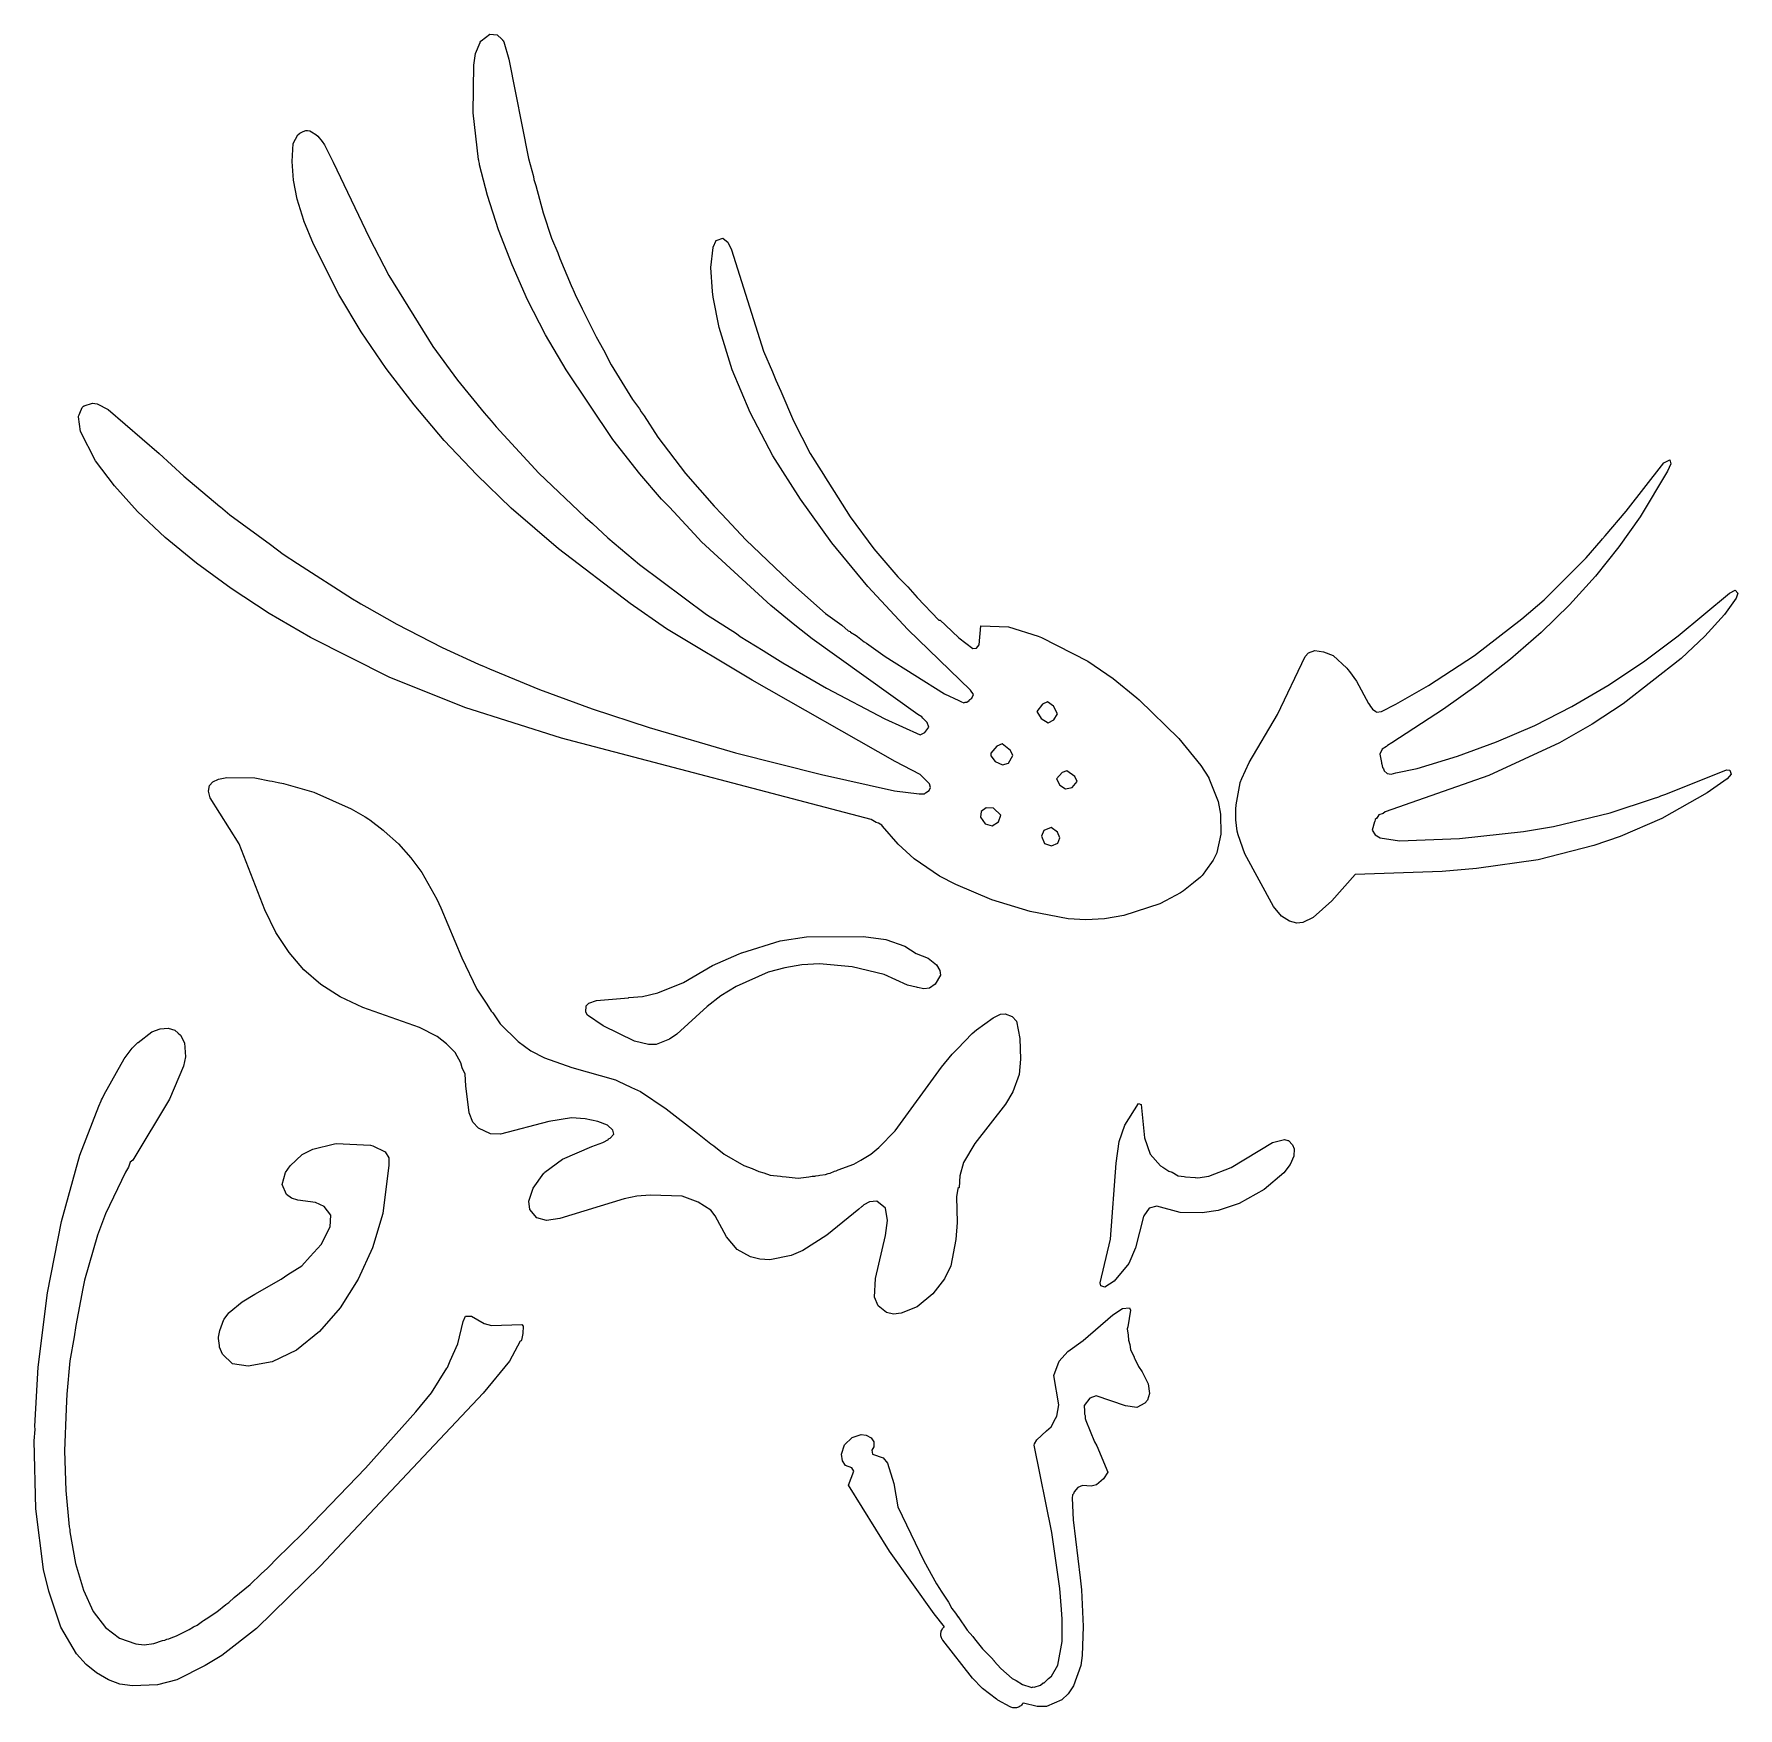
# Model space of a CAD drawing. Header units: millimetres. Extents: x 63 to 276, y 45 to 254.
import ezdxf

# ---------------------------------------------------------------- set-up
doc = ezdxf.new("R2010")
doc.units = ezdxf.units.MM
doc.layers.add('CUT', color=7, linetype='CONTINUOUS')

msp = doc.modelspace()

# ---------------------------------------------------------------- linework, layer by layer
at = {"layer": 'CUT'}
for points in [[(119.6291, 234.0277), (118.6588, 237.8554), (118.6246, 238.0172), (118.5535, 238.3534), (118.5479, 238.3798), (118.5194, 238.5145), (117.8359, 244.3412), (117.9306, 250.2673), (118.1549, 251.745), (118.738, 253.1316), (118.739, 253.1333), (118.7429, 253.1394), (118.7434, 253.1402), (118.8206, 253.2621), (118.8532, 253.3136), (119.9519, 254.1672), (120.8362, 254.0874), (121.4378, 253.5197), (121.4927, 253.444), (121.515, 253.4133), (121.5752, 253.3303), (121.6597, 253.214), (122.3027, 251.0533), (124.7619, 238.6364), (125.363, 236.3839), (125.4386, 236.0215), (125.6615, 235.2656), (126.5692, 231.8647), (127.6473, 228.6919), (128.4006, 226.8614), (128.6601, 226.1454), (130.0799, 222.7803), (130.277, 222.3014), (130.3119, 222.2303), (130.5615, 221.6387), (131.4712, 219.8747), (133.1904, 216.3812), (134.1121, 214.7534), (135.0899, 212.8574), (137.7572, 208.5334), (138.5932, 207.3738), (138.8302, 207.0006), (139.1719, 206.5228), (140.9185, 203.8365), (144.361, 199.2878), (147.9161, 195.2124), (148.8884, 194.2155), (151.8755, 191.0079), (156.3759, 186.7416), (157.7284, 185.4308), (161.8157, 181.8359), (163.8488, 180.3695), (164.6564, 179.6815), (164.8991, 179.5669), (164.9574, 179.5185), (165.6393, 179.078), (165.8086, 178.956), (166.6677, 178.297), (166.9451, 178.1362), (169.2856, 176.4481), (176.6741, 171.7875), (178.4542, 170.9505), (178.6983, 170.8324), (178.7037, 170.8332), (179.0728, 170.6596), (179.2609, 170.7666), (179.4795, 170.7634), (179.7363, 170.985), (179.743, 170.986), (179.7573, 171.0031), (179.8158, 171.0537), (179.8392, 171.0954), (180.1037, 171.2458), (180.3102, 171.7235), (179.9269, 172.2571), (172.0878, 179.8507), (167.1178, 185.2195), (162.6248, 190.6348), (158.6828, 196.0843), (155.249, 201.5299), (152.4296, 206.9236), (150.1792, 212.2532), (148.5336, 217.5304), (147.7972, 221.3092), (147.7241, 222.0432), (147.5176, 225.0263), (147.8046, 227.5348), (147.817, 227.5891), (147.8208, 227.606), (147.8224, 227.6127), (147.8317, 227.6536), (148.1296, 228.3152), (148.1571, 228.3397), (148.1605, 228.3428), (148.1966, 228.375), (148.2861, 228.4549), (149.0168, 228.679), (149.0181, 228.6784), (149.0211, 228.6769), (149.0231, 228.676), (149.07, 228.6534), (149.6155, 228.1995), (150.0992, 227.2396), (154.0956, 214.5772), (155.2, 211.9941), (155.6055, 210.94), (156.236, 209.571), (157.8132, 205.882), (159.9296, 201.8042), (161.59, 199.166), (161.8196, 198.7567), (162.917, 197.0573), (164.9151, 193.8826), (167.8399, 189.9111), (170.8591, 186.4043), (172.0996, 185.138), (173.2574, 183.8214), (175.9524, 181.0122), (176.1482, 181.0053), (176.7881, 180.3521), (178.4476, 178.7859), (180.2007, 177.4582), (180.6877, 177.5112), (180.9838, 177.9333), (181.2245, 180.2857), (184.6726, 180.1676), (188.3556, 178.9831), (188.7854, 178.8189), (194.5494, 175.8597), (197.7111, 173.711), (200.6979, 171.2807), (200.9727, 171.0413), (205.9154, 166.2192), (208.6653, 162.8534), (209.6434, 161.3047), (209.6488, 161.2945), (209.65, 161.2921), (209.6505, 161.2912), (209.6523, 161.2879), (210.8188, 158.3716), (211.1094, 156.7848), (211.168, 154.2985), (210.6789, 151.9734), (210.6658, 151.9349), (210.201, 151.0161), (209.2673, 149.712), (208.9422, 149.2815), (208.8168, 149.1274), (208.6039, 148.928), (207.7327, 148.2028), (206.5006, 147.199), (206.1403, 146.9586), (204.2701, 145.9401), (203.559, 145.5908), (199.044, 144.1165), (196.6575, 143.7113), (194.3289, 143.5845), (192.0933, 143.7063), (187.3622, 144.607), (182.5791, 146.0894), (178.095, 147.9936), (176.064, 149.0562), (172.8737, 151.1959), (170.9023, 153.0441), (168.95, 155.2889), (168.8689, 155.4056), (168.4331, 155.6663), (168.1576, 155.7561), (167.5161, 156.0967), (128.8598, 166.2689), (116.8143, 170.0792), (107.3672, 173.8635), (97.5497, 178.8175), (92.3922, 181.844), (87.6518, 184.9536), (83.3277, 188.1124), (79.4173, 191.3137), (75.9735, 194.5717), (73.0961, 197.7552), (70.7191, 200.9014), (68.8669, 204.57), (68.5822, 206.3879), (68.5825, 206.389), (68.6069, 206.4488), (68.6816, 206.6312), (68.7635, 206.8313), (69.0526, 207.5377), (69.0852, 207.5813), (69.2389, 207.6941), (69.2847, 207.7277), (69.2857, 207.7284), (69.2981, 207.7375), (70.3262, 208.0665), (70.9351, 207.9875), (72.2919, 207.3095), (72.3048, 207.3002), (78.663, 201.7834), (81.7571, 198.9776), (86.2431, 195.1983), (86.3067, 195.151), (87.4738, 194.1384), (92.5698, 190.4241), (94.1444, 189.22), (95.9225, 188.0824), (102.8129, 183.6454), (103.5203, 183.2422), (103.8492, 183.0307), (104.6012, 182.6262), (108.3048, 180.5154), (113.9962, 177.5928), (118.5122, 175.523), (118.5978, 175.4413), (119.1354, 175.2374), (119.8722, 174.8997), (126.116, 172.3467), (132.715, 169.9222), (139.8055, 167.5896), (150.6032, 164.43), (161.3277, 161.7257), (170.4349, 159.7019), (173.5266, 159.3073), (173.5786, 159.3151), (173.6175, 159.3077), (174.1745, 159.3237), (174.3118, 159.4256), (174.3214, 159.4271), (174.7698, 159.7128), (174.9216, 160.085), (174.7942, 160.568), (173.6321, 161.745), (170.5156, 163.3365), (152.6577, 173.5099), (141.9963, 179.9313), (137.4359, 183.0738), (128.4855, 189.9017), (122.611, 194.9762), (118.3019, 199.1307), (114.2393, 203.4389), (110.4827, 207.872), (107.0047, 212.3958), (103.864, 216.9825), (101.0796, 221.654), (97.9087, 227.9359), (96.724, 230.852), (96.7064, 230.9007), (96.7059, 230.902), (96.7051, 230.9043), (95.9003, 233.5353), (95.4394, 235.9316), (95.282, 238.2512), (95.3742, 240.5002), (95.3827, 240.5213), (95.9635, 241.5922), (96.2193, 241.7814), (96.6314, 242.0101), (96.9624, 242.1179), (97.1741, 242.1309), (97.1947, 242.1295), (97.448, 242.0716), (97.6881, 241.9739), (98.2106, 241.6399), (98.4833, 241.4018), (99.0213, 240.736), (99.3135, 240.3201), (100.3975, 238.1558), (104.8633, 228.7596), (107.3462, 224.0077), (112.8347, 215.1751), (115.9125, 210.9583), (119.2131, 206.8632), (120.1164, 205.8867), (120.7153, 205.1466), (126.0389, 199.3616), (131.8357, 193.8416), (132.744, 193.0662), (134.6576, 191.2649), (138.6151, 187.9521), (146.9612, 181.724), (150.7084, 179.3383), (151.1676, 178.9748), (154.0251, 177.1927), (154.5151, 176.9148), (156.4933, 175.6554), (161.9282, 172.5232), (169.2103, 168.6825), (173.6545, 166.6782), (174.217, 166.9856), (174.7298, 167.6374), (174.5008, 168.236), (173.993, 168.7287), (173.973, 168.7431), (173.832, 168.9238), (173.333, 169.2035), (160.1734, 178.6698), (158.0104, 180.3894), (154.9894, 182.8455), (146.3527, 190.7839), (145.9239, 191.2429), (144.9284, 192.3084), (142.3356, 195.0836), (141.3706, 196.1165), (138.6476, 199.2515), (135.2919, 203.5317), (129.4455, 212.2411), (126.8893, 216.6154), (124.6513, 220.9689), (122.7097, 225.3435), (121.016, 229.7149)], [(226.888, 175.0074), (226.9031, 174.9883), (227.0303, 174.8279), (227.2338, 174.5709), (228.0744, 173.3922), (229.5845, 170.5905), (229.7736, 170.3867), (229.7653, 170.3408), (230.1032, 169.8799), (230.4919, 169.6126), (230.5755, 169.5226), (231.2195, 169.5848), (233.0122, 170.4932), (237.0964, 172.8579), (242.8342, 176.6022), (248.7366, 181.1591), (251.4942, 183.5485), (256.7479, 188.7713), (258.6143, 190.9584), (258.7896, 191.1492), (259.1127, 191.5424), (261.7365, 194.617), (266.4387, 200.6409), (267.1956, 201.0168), (267.3027, 200.5341), (266.91, 199.609), (263.487, 193.9061), (260.8361, 190.1467), (257.9248, 186.4999), (254.6582, 182.9238), (251.1304, 179.4581), (247.313, 176.1339), (243.2649, 172.9445), (238.9543, 169.8956), (232.5065, 165.6751), (231.9413, 165.3567), (231.835, 165.2356), (231.3093, 164.8915), (230.9889, 164.2688), (231.2091, 163.221), (231.2047, 163.1511), (231.25, 163.0261), (231.3408, 162.5939), (231.46, 162.4473), (231.5556, 162.1836), (231.9097, 161.8564), (232.433, 161.7535), (232.997, 161.9176), (235.6489, 162.4648), (240.6781, 163.9988), (245.5825, 165.8079), (250.335, 167.863), (254.9618, 170.2231), (259.4791, 172.848), (263.8957, 175.7915), (268.2357, 179.0235), (274.6259, 184.3685), (275.3509, 184.7603), (275.6938, 184.3751), (275.4698, 183.7319), (274.0266, 181.7083), (271.5735, 179.0062), (268.6089, 176.1974), (261.3583, 170.5444), (257.5083, 168.018), (253.4198, 165.6948), (244.6019, 161.6085), (231.6841, 157.0541), (231.4305, 156.8643), (230.885, 156.6771), (230.6194, 156.2576), (230.4331, 156.1183), (230.3594, 155.847), (230.3469, 155.8273), (230.3474, 155.803), (230.065, 154.7635), (230.4348, 154.2108), (231.0478, 153.822), (233.4695, 153.436), (240.9283, 153.7423), (248.9155, 154.6026), (252.6579, 155.2167), (259.7662, 156.9333), (265.1614, 158.7476), (265.8149, 158.9499), (266.0666, 159.0521), (266.6775, 159.2575), (274.2769, 162.3035), (274.6774, 162.2886), (274.8682, 161.7755), (274.3451, 161.1958), (271.8738, 159.4362), (266.1841, 156.2377), (261.0061, 153.9868), (257.7078, 152.8456), (250.7723, 151.0872), (243.0691, 149.9768), (238.7748, 149.6367), (227.9408, 149.2361), (225.0201, 145.9725), (222.6819, 143.8802), (221.3933, 143.2461), (220.6479, 143.1859), (219.7359, 143.4343), (218.7301, 144.0235), (217.737, 145.2653), (214.1545, 151.839), (213.3091, 154.2104), (213.2099, 154.6382), (213.0255, 156.052), (213.0268, 157.0493), (213.0479, 157.4097), (213.0785, 157.9311), (213.0792, 157.9429), (213.0797, 157.9529), (213.0803, 157.962), (213.575, 160.6962), (213.5858, 160.7447), (213.7692, 161.2419), (214.6788, 163.2203), (218.2493, 169.2246), (221.6867, 176.4474), (222.1219, 176.9222), (222.9065, 177.1916), (223.958, 177.0618), (225.2002, 176.5843), (226.884, 175.0125)], [(189.5172, 170.7935), (188.9135, 170.4885), (188.2096, 169.5912), (188.7372, 168.7135), (189.6083, 168.1993), (190.3175, 168.5527), (190.7951, 169.3139), (190.2808, 170.2571)], [(184.6457, 163.129), (185.2066, 164.0952), (184.906, 164.7275), (183.8559, 165.5609), (183.2002, 165.26), (182.4502, 164.383), (182.4679, 164.0538), (182.9884, 163.34), (183.9202, 162.9425)], [(191.9359, 162.1858), (191.3412, 161.9797), (190.6654, 161.1992), (191.0699, 160.39), (191.7622, 159.9404), (192.5882, 160.1076), (193.2155, 160.8569), (192.9305, 161.4656)], [(149.4694, 103.9919), (148.0682, 106.626), (147.5213, 107.3189), (145.9482, 108.3292), (143.9381, 109.0818), (139.9321, 109.201), (138.2841, 109.0788), (136.7033, 108.7728), (128.6807, 106.2849), (127.0091, 106.0677), (125.7993, 106.3678), (124.9279, 107.4353), (124.7843, 108.4435), (125.3293, 110.0681), (126.658, 111.9416), (126.7342, 112.0112), (126.7418, 112.0181), (126.8043, 112.0752), (126.8096, 112.0801), (129.016, 113.6867), (132.6488, 115.2974), (134.0224, 115.771), (134.7291, 116.1704), (134.7607, 116.2337), (134.9479, 116.3167), (135.4161, 116.8136), (135.291, 117.3406), (134.5972, 117.9684), (133.4254, 118.4227), (131.8358, 118.7544), (130.1037, 118.8484), (127.3007, 118.4284), (121.2441, 116.8238), (120.0322, 116.864), (118.5103, 117.5588), (117.806, 118.3331), (117.3547, 119.482), (116.9314, 122.8473), (116.8464, 124.3129), (116.4939, 125.1187), (116.3231, 125.7154), (115.6012, 127.0127), (114.5275, 128.1178), (113.3694, 129.0299), (111.1557, 130.1358), (104.0616, 132.6242), (101.2348, 133.9769), (98.8595, 135.53), (96.7131, 137.3608), (94.8797, 139.4993), (93.2395, 142.0218), (91.8662, 144.8293), (88.6616, 153.0816), (85.0478, 158.8354), (84.8358, 159.6377), (84.9662, 160.3529), (85.3785, 160.8281), (86.0533, 161.1551), (87.1071, 161.3637), (90.608, 161.3021), (90.7966, 161.2727), (92.4356, 160.9472), (92.7566, 160.8835), (93.5068, 160.7344), (94.1848, 160.5998), (97.9757, 159.5316), (102.6441, 157.4431), (104.3822, 156.4343), (104.8471, 156.1427), (104.9713, 156.0589), (106.6051, 154.7687), (106.7274, 154.6657), (108.5196, 153.0726), (110.0804, 151.3091), (111.4511, 149.5137), (113.3072, 146.1743), (113.8025, 145.0921), (116.428, 138.8297), (118.2975, 134.9405), (119.5551, 133.0729), (120.0976, 132.199), (120.2927, 131.9773), (121.2316, 130.5829), (123.4879, 128.4131), (125.0525, 127.2479), (126.7457, 126.3434), (130.1679, 125.1324), (135.6126, 123.5917), (137.0641, 122.9173), (137.1941, 122.8569), (137.5959, 122.6703), (138.7186, 122.1486), (141.9481, 119.9979), (145.8546, 116.9356), (147.5145, 115.6007), (147.8702, 115.3555), (149.1966, 114.3158), (151.64, 112.9131), (152.6791, 112.5349), (153.5028, 112.1453), (154.1302, 112.0068), (154.9379, 111.7129), (156.2083, 111.5776), (156.4192, 111.5309), (156.8956, 111.5044), (158.4103, 111.3431), (159.7273, 111.5165), (160.1514, 111.5623), (160.5068, 111.5866), (160.6121, 111.6121), (160.9302, 111.6465), (161.1357, 111.7019), (161.8188, 111.7919), (162.1759, 111.9207), (162.4134, 111.9609), (162.9562, 112.1929), (163.1498, 112.2452), (163.4126, 112.3668), (165.3433, 113.0633), (166.2226, 113.5891), (166.2234, 113.5894), (166.225, 113.5905), (167.4688, 114.3342), (168.4962, 115.1441), (170.5278, 117.2392), (176.2906, 125.1801), (177.6387, 126.8021), (177.7122, 126.8784), (178.008, 127.1856), (178.296, 127.4848), (180.1333, 129.393), (180.6646, 129.8599), (182.7679, 131.3598), (183.6674, 131.7921), (184.2534, 131.8695), (185.1065, 131.5284), (185.6631, 130.9317), (186.0953, 128.7718), (186.159, 126.2051), (185.9965, 124.2807), (185.1911, 122.1127), (184.2877, 120.5821), (180.4679, 115.6508), (179.0396, 113.2761), (178.5968, 111.639), (178.507, 110.1826), (178.3296, 110.0559), (178.1759, 109.0112), (178.2378, 105.817), (178.107, 103.6959), (177.473, 100.4066), (176.6585, 98.783), (175.2373, 96.897), (173.2543, 95.2696), (171.2659, 94.4625), (170.2897, 94.3617), (169.4176, 94.5543), (168.4068, 95.408), (167.9231, 96.465), (168.0425, 98.7994), (169.3038, 104.159), (169.578, 106.0628), (169.2952, 107.5829), (168.2211, 108.4581), (167.3251, 108.3647), (166.6122, 108.0023), (166.3844, 107.8168), (166.357, 107.8123), (165.9687, 107.4783), (161.9769, 104.2279), (158.9907, 102.319), (157.5452, 101.6785), (154.8618, 101.1512), (153.6243, 101.2152), (152.4488, 101.5228), (150.7796, 102.4423)], [(181.158, 156.4219), (181.7521, 155.5723), (182.6372, 155.3125), (183.4108, 155.8135), (183.7057, 156.6559), (182.7916, 157.518), (181.872, 157.5615), (181.2312, 157.0931)], [(191.0863, 153.8365), (190.7909, 154.5374), (189.9968, 155.1023), (189.0854, 154.7226), (188.7761, 154.0227), (189.1706, 153.1051), (190.0077, 152.8214), (190.8282, 153.1537)], [(159.4648, 141.4815), (166.5639, 141.5142), (169.3717, 141.11), (171.7364, 140.3023), (173.159, 139.3924), (174.6416, 138.7896), (175.6764, 137.9554), (176.1015, 137.2505), (176.1587, 136.6811), (175.4889, 135.559), (174.82, 135.0604), (174.1078, 134.9554), (173.3044, 135.1434), (173.1682, 135.1753), (173.1283, 135.1846), (172.0445, 135.4383), (169.1503, 136.7477), (165.1651, 137.7192), (161.0804, 138.0831), (158.8818, 137.958), (156.7572, 137.5923), (154.6526, 137.0406), (150.6713, 135.2742), (148.7813, 134.113), (147.0458, 132.7665), (143.2901, 129.3276), (142.3686, 128.6974), (140.6724, 128.0412), (139.7518, 128.0105), (137.9664, 128.4415), (134.0826, 130.3317), (132.1072, 131.6801), (131.9076, 132.0477), (131.9655, 132.834), (132.2703, 133.1659), (133.2299, 133.5242), (137.2191, 133.8631), (137.2523, 133.8628), (137.2939, 133.8695), (138.9874, 134.0134), (140.9123, 134.462), (144.0888, 135.7727), (147.7006, 137.8696), (151.0533, 139.3429), (151.2508, 139.4227), (151.3259, 139.453), (151.3265, 139.4533), (151.3748, 139.4728), (156.1742, 140.9822)], [(75.3913, 127.6423), (75.919, 128.1714), (76.0082, 128.2609), (76.0268, 128.2796), (77.7321, 129.5838), (78.784, 129.9843), (79.7696, 130.0525), (80.6069, 129.7987), (81.039, 129.4462), (81.3391, 129.1725), (81.8282, 128.2321), (81.967, 126.466), (81.708, 125.3152), (79.9491, 121.1805), (75.3646, 113.5985), (75.0588, 113.3436), (74.8338, 112.7206), (74.4506, 112.0868), (71.9605, 106.8607), (70.9519, 104.2), (69.335, 98.586), (69.1523, 97.5735), (69.1459, 97.5501), (68.2619, 92.9472), (68.0625, 91.5341), (67.5231, 88.5445), (67.1253, 84.3466), (67.0665, 82.5672), (67.0651, 82.5519), (66.8502, 77.284), (67.0024, 72.3496), (67.4299, 67.8219), (67.4957, 67.4607), (67.5222, 67.1758), (68.2232, 63.2367), (69.2034, 59.8937), (70.4479, 57.2549), (71.968, 55.2258), (73.6997, 53.9057), (75.7327, 53.1893), (76.8063, 53.0873), (77.9951, 53.2302), (79.0808, 53.6009), (79.3697, 53.6546), (79.625, 53.7742), (79.873, 53.8417), (80.1507, 53.9663), (80.8255, 54.1967), (82.413, 54.9885), (82.9555, 55.3339), (83.3874, 55.5362), (84.055, 56.0134), (84.2077, 56.103), (84.53, 56.3363), (85.8661, 57.1868), (86.9787, 58.103), (87.3636, 58.3781), (88.0413, 58.9781), (90.0414, 60.6253), (91.3859, 61.9391), (92.1873, 62.6486), (93.5241, 64.0111), (94.7256, 65.2026), (96.754, 67.1848), (104.4045, 75.1424), (110.6988, 82.1434), (112.6633, 84.5406), (114.5783, 87.6139), (114.5847, 87.6281), (114.6429, 87.714), (114.9807, 88.5079), (115.9367, 90.6321), (116.5842, 93.4323), (116.9058, 94.0963), (117.6425, 94.0954), (119.2142, 93.1925), (120.1197, 92.9413), (123.9353, 93.0518), (124.0902, 92.8762), (124.0313, 91.9555), (123.8671, 91.1233), (123.8389, 91.0408), (123.7291, 90.9749), (122.3758, 88.4968), (119.0933, 84.4762), (98.8057, 62.9281), (90.8126, 55.1194), (86.4684, 51.7387), (84.4003, 50.4741), (80.8847, 48.717), (78.4682, 48.0863), (75.3455, 47.9644), (73.7645, 48.1582), (72.3342, 48.7176), (70.854, 49.5675), (69.5687, 50.602), (68.3631, 51.9392), (66.41, 55.2965), (64.8985, 59.7741), (64.2489, 62.4751), (63.2651, 70.0553), (63.0533, 78.5215), (63.1984, 79.9442), (63.1528, 80.3913), (63.5725, 87.7233), (64.7453, 97.0133), (66.4941, 105.9412), (68.7524, 114.1972), (71.1349, 120.3274), (71.4333, 120.9803), (71.4863, 121.0962), (71.585, 121.3123), (71.7957, 121.7733), (74.3009, 126.2124), (75.3135, 127.5626)], [(212.4668, 112.6578), (217.5926, 115.7857), (219.0894, 116.164), (219.5237, 116.047), (219.6008, 116.0173), (220.0973, 115.4742), (220.2924, 115.0089), (220.2545, 114.077), (219.8059, 113.0535), (219.0143, 112.0066), (216.5691, 109.9377), (213.4597, 108.1826), (210.8088, 107.3055), (208.8381, 106.9885), (206.0987, 107.0536), (203.1562, 107.8426), (202.2167, 107.6072), (201.5705, 106.627), (201.5446, 106.5969), (201.5425, 106.5846), (201.5095, 106.5346), (200.4943, 102.636), (199.6612, 100.6604), (197.8411, 98.4832), (196.6949, 97.7418), (196.1938, 97.8877), (196.0958, 98.2722), (197.3882, 103.7318), (198.0921, 113.1998), (198.493, 115.9218), (199.1645, 117.9654), (200.876, 120.6671), (201.2114, 120.5399), (201.639, 116.3481), (202.3259, 114.3442), (203.6425, 112.8815), (203.9184, 112.7254), (204.6725, 112.208), (205.0742, 112.0714), (205.8326, 111.6423), (206.5738, 111.5614), (206.7531, 111.5004), (207.9754, 111.4053), (207.9884, 111.4069), (208.2996, 111.373), (209.6795, 111.5898)], [(95.9711, 108.5688), (95.1772, 108.8271), (94.5421, 109.2744), (94.0254, 110.5543), (94.4326, 112.0287), (95.0079, 112.8733), (96.5261, 114.2739), (97.8226, 114.9434), (100.5598, 115.6258), (100.7459, 115.6481), (105.0324, 115.4482), (105.3182, 115.3785), (106.8677, 114.6134), (107.3081, 113.8904), (107.3462, 112.9603), (106.5662, 106.942), (105.2939, 102.6433), (103.4923, 98.7041), (101.2521, 95.1519), (98.6789, 92.1763), (95.7893, 89.8601), (92.7838, 88.4008), (89.7639, 87.8781), (87.8296, 88.166), (86.5683, 89.3417), (86.2027, 90.2203), (86.1935, 90.299), (86.1887, 90.3397), (86.1747, 90.4584), (86.0737, 91.3142), (86.0816, 91.493), (86.2298, 92.3229), (86.7387, 93.6749), (86.747, 93.6934), (86.7494, 93.6987), (86.7541, 93.7093), (86.7621, 93.7272), (87.3573, 94.5303), (87.3575, 94.5304), (87.3644, 94.5372), (87.3743, 94.5468), (87.4044, 94.5762), (89.0098, 95.8873), (90.6202, 96.8558), (93.8891, 98.7211), (94.7293, 99.3272), (96.4749, 100.3772), (97.4906, 101.5553), (98.8987, 103.0604), (100.0169, 105.2554), (100.1017, 106.6954), (99.2413, 107.7923), (98.1864, 108.2947)], [(191.3314, 56.7739), (191.3325, 56.8423), (191.2726, 57.4857), (191.056, 60.1098), (190.0762, 67.0906), (187.845, 77.9925), (187.9095, 78.1667), (188.1771, 78.6582), (189.3846, 79.8019), (189.9967, 80.2934), (190.5412, 81.3322), (190.7104, 81.6003), (190.9282, 83.049), (190.3182, 86.6943), (190.9826, 88.4689), (192.0518, 89.6906), (193.9621, 91.0473), (197.694, 94.2839), (198.8803, 95.0762), (199.7567, 95.1599), (199.8936, 94.8468), (199.572, 92.7853), (199.4692, 92.5113), (199.5992, 91.7316), (199.6246, 91.0992), (199.7966, 90.5471), (199.8994, 89.9303), (200.3364, 88.988), (200.3603, 88.9163), (200.4001, 88.8506), (200.8826, 87.8101), (201.3288, 87.1481), (202.0882, 85.6528), (202.2534, 84.4391), (202.0022, 83.6223), (201.691, 83.2533), (200.6874, 82.7209), (199.2801, 82.9019), (195.6218, 84.1547), (194.8016, 83.8597), (194.1107, 82.9377), (194.1197, 82.8273), (194.0921, 82.8018), (194.1405, 82.4146), (194.1459, 81.8656), (194.2116, 81.7022), (194.242, 81.3294), (194.2906, 81.2136), (194.3072, 81.0811), (195.3826, 78.4079), (195.6703, 77.9304), (197.0659, 74.6092), (196.5372, 73.7967), (195.6365, 73.0314), (194.9607, 72.8833), (193.8844, 72.9783), (193.3267, 72.7061), (192.8773, 72.1909), (192.7731, 71.9155), (192.648, 71.8018), (192.5865, 71.3716), (192.7402, 68.6984), (193.6237, 61.4582), (193.7793, 59.9192), (193.9636, 55.3733), (193.8718, 51.7384), (193.7072, 50.4724), (192.7804, 47.9702), (192.1012, 46.9631), (191.3044, 46.1974), (189.3959, 45.3932), (188.2565, 45.3542), (186.5163, 45.7977), (186.4768, 45.8193), (186.4336, 45.7443), (186.3636, 45.647), (186.2843, 45.5572), (186.1965, 45.4757), (186.1009, 45.4034), (185.9986, 45.3409), (185.8906, 45.289), (185.7779, 45.2481), (185.6618, 45.2187), (185.5433, 45.201), (185.4236, 45.1952), (185.3039, 45.2013), (185.1854, 45.2194), (185.0693, 45.2492), (184.9568, 45.2904), (184.8489, 45.3427), (183.3127, 46.184), (183.2336, 46.2314), (183.1584, 46.2847), (181.4364, 47.6067), (181.3635, 47.6674), (181.2957, 47.7337), (180.2551, 48.8331), (180.1827, 48.917), (176.4675, 53.6501), (176.3983, 53.7479), (176.3392, 53.8522), (176.2908, 53.9618), (176.2536, 54.0757), (176.2279, 54.1927), (176.214, 54.3117), (176.2121, 54.4316), (176.2221, 54.551), (176.244, 54.6688), (176.2775, 54.7838), (176.3223, 54.8949), (176.378, 55.001), (176.444, 55.101), (176.5196, 55.194), (176.6041, 55.2789), (176.6712, 55.3341), (175.398, 56.956), (169.8255, 64.7764), (164.7068, 72.9868), (165.3668, 74.7651), (165.1124, 75.1716), (164.3064, 75.4521), (163.9427, 76.048), (163.834, 76.8947), (164.2048, 78.0617), (165.1382, 78.9741), (166.2618, 79.3225), (166.9122, 79.2578), (167.5344, 78.9291), (167.8661, 78.4126), (167.8716, 77.8086), (167.5995, 77.3911), (167.6925, 76.8626), (169.0096, 76.4023), (169.5668, 75.7531), (170.3622, 73.2251), (170.8298, 70.3095), (174.0865, 63.5507), (175.6795, 60.6697), (176.0506, 60.0983), (176.2402, 59.7571), (177.1556, 58.3926), (177.6075, 57.6088), (178.0519, 57.0171), (178.3605, 56.542), (178.3864, 56.558), (179.4972, 54.9024), (180.1909, 54.1124), (180.286, 53.9759), (180.5973, 53.6285), (181.3992, 52.5608), (182.5394, 51.4301), (182.8551, 51.0732), (182.8781, 51.0526), (183.7067, 50.1091), (185.1201, 48.8493), (185.6136, 48.6183), (186.421, 48.102), (187.4338, 47.8079), (187.5827, 47.7647), (187.7378, 47.8147), (187.8672, 47.8031), (188.642, 48.0361), (188.9853, 48.317), (189.1178, 48.3441), (189.5323, 48.7646), (189.6442, 48.8562), (189.6598, 48.8669), (189.6635, 48.872), (190.0283, 49.1705), (190.7986, 50.5408), (191.3614, 53.4864), (191.3632, 56.388)]]:
    msp.add_lwpolyline(points, close=True, dxfattribs=at)

doc.saveas('drawing.dxf')
